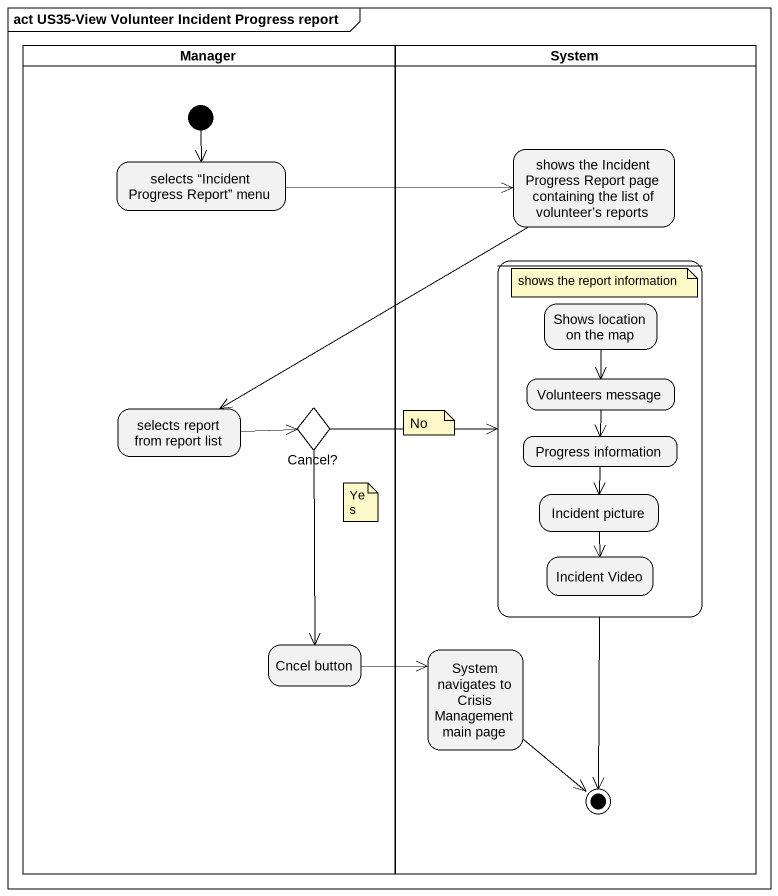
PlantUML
@startuml
mainframe act US35-View Volunteer Incident Progress report
hide empty description
state Manager <<partition>> {
  state "selects “Incident Progress Report” menu" as selects_Incident_Progress
  state "selects report from report list" as selects_report_from_report
  state "Cancel?" as Cancel <<choice>>
  state "Cncel button" as Cncel_button
  [*] --> selects_Incident_Progress
}
state System <<partition>> {
  state "shows the Incident Progress Report page containing the list of volunteer’s reports" as shows_the_Incident_Progress
  state " " as state1 {
    state "Shows location on the map" as Shows_location_on_the_map
    state "Volunteers message" as Volunteers_message
    state "Progress information" as Progress_information
    state "Incident picture" as Incident_picture
    state "Incident Video" as Incident_Video
  }
  state "System navigates to Crisis Management main page" as System_navigates_to_Crisis
  state1 --> [*]
  System_navigates_to_Crisis --> [*]
}
shows_the_Incident_Progress -left-> selects_report_from_report
selects_Incident_Progress -right-> shows_the_Incident_Progress
Shows_location_on_the_map --> Volunteers_message
selects_report_from_report -right-> Cancel
Cancel -right-> state1
Cancel --> Cncel_button
Volunteers_message --> Progress_information
Progress_information --> Incident_picture
Incident_picture --> Incident_Video
Cncel_button -right-> System_navigates_to_Crisis
note as N1
  shows the report information
end note
note as N2
  No
end note
note as N3
  Yes
end note
@enduml
